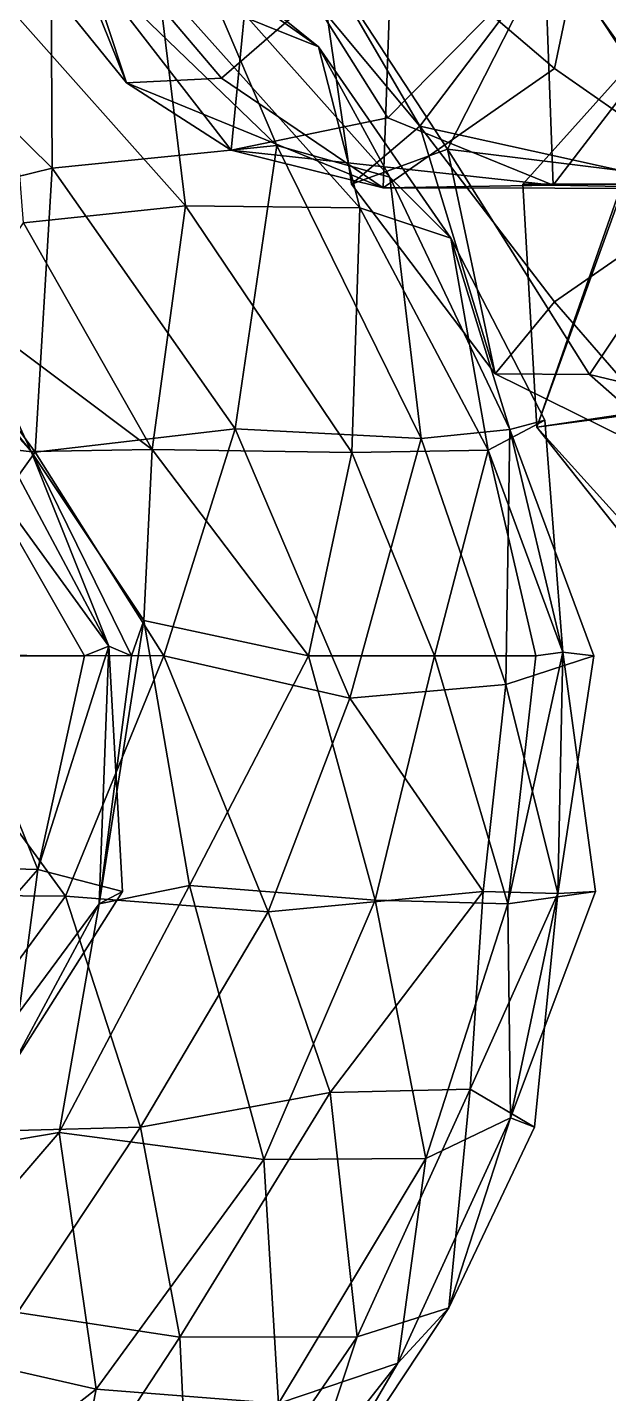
# Model space of a CAD drawing. Extents: x 290034 to 295698, y 4553723 to 4561693.
# Drawn here: x 293471.3 to 293515.3, y 4558975.9 to 4559079.1 of the extents above; entities that cross this region are included whole.
import ezdxf

# ---------------------------------------------------------------- set-up
doc = ezdxf.new("R2010")
doc.units = 0
doc.layers.add('Au_ppm_Pref_-_0_2', color=7, linetype='CONTINUOUS')

msp = doc.modelspace()

# ---------------------------------------------------------------- linework, layer by layer
at = {"layer": 'Au_ppm_Pref_-_0_2'}
for points in [[(293484.3, 4559084.05, 1722.02), (293493.35, 4559077.66, 1728.34), (293477.32, 4559090.56, 1728.2)], [(293481.22, 4559082.55, 1733.17), (293477.32, 4559090.56, 1728.2), (293493.35, 4559077.66, 1728.34)], [(293468.38, 4559087.84, 1829.31), (293478.83, 4559074.94, 1829.31), (293474.04, 4559089.41, 1823.88)], [(293474.04, 4559089.41, 1823.88), (293478.83, 4559074.94, 1829.31), (293486.01, 4559075.29, 1826.04)], [(293474.04, 4559089.41, 1823.88), (293486.01, 4559075.29, 1826.04), (293498.92, 4559086.52, 1825.43)], [(293488.55, 4559088.28, 1840.69), (293486.74, 4559069.86, 1834.74), (293474.54, 4559085.66, 1834.94)], [(293488.55, 4559088.28, 1840.69), (293498.61, 4559072.31, 1839.51), (293486.74, 4559069.86, 1834.74)], [(293488.55, 4559088.28, 1840.69), (293510.47, 4559084.37, 1841.48), (293498.61, 4559072.31, 1839.51)], [(293468.38, 4559087.84, 1829.31), (293474.54, 4559085.66, 1834.94), (293478.83, 4559074.94, 1829.31)], [(293498.92, 4559086.52, 1825.43), (293511.21, 4559076.03, 1826.29), (293513.7, 4559087.94, 1827.19)], [(293510.88, 4559085.19, 1888.61), (293523.57, 4559067.42, 1886.8), (293537.09, 4559087.54, 1888.32)], [(293513.7, 4559087.94, 1827.19), (293511.21, 4559076.03, 1826.29), (293524.21, 4559066.95, 1829.18)], [(293525.2, 4559085.1, 1829.31), (293513.7, 4559087.94, 1827.19), (293524.21, 4559066.95, 1829.18)], [(293473.22, 4559068.5, 1709.83), (293473.12, 4559086.69, 1716.05), (293457.36, 4559084.12, 1710.82)], [(293473.22, 4559068.5, 1709.83), (293490.2, 4559070.21, 1715.45), (293473.12, 4559086.69, 1716.05)], [(293473.12, 4559086.69, 1716.05), (293490.2, 4559070.21, 1715.45), (293484.3, 4559084.05, 1722.02)], [(293498.92, 4559086.52, 1825.43), (293486.01, 4559075.29, 1826.04), (293498.24, 4559067.01, 1829.32)], [(293493.31, 4559084.93, 1893.41), (293488.63, 4559086.52, 1899.82), (293501.02, 4559071.67, 1897.98)], [(293501.02, 4559071.67, 1897.98), (293488.63, 4559086.52, 1899.82), (293511.2, 4559085.12, 1900.57)], [(293498.92, 4559086.52, 1825.43), (293498.24, 4559067.01, 1829.32), (293511.21, 4559076.03, 1826.29)], [(293474.54, 4559085.66, 1834.94), (293486.74, 4559069.86, 1834.74), (293478.83, 4559074.94, 1829.31)], [(293493.31, 4559084.93, 1893.41), (293503.11, 4559069.93, 1890.26), (293510.88, 4559085.19, 1888.61)], [(293511.2, 4559085.12, 1900.57), (293523.3, 4559066.76, 1898.84), (293501.02, 4559071.67, 1897.98)], [(293523.57, 4559067.42, 1886.8), (293510.88, 4559085.19, 1888.61), (293503.11, 4559069.93, 1890.26)], [(293510.47, 4559084.37, 1841.48), (293525.1, 4559085.48, 1835.06), (293511.09, 4559067.2, 1835.26)], [(293525.1, 4559085.48, 1835.06), (293524.21, 4559066.95, 1829.18), (293511.09, 4559067.2, 1835.26)], [(293523.3, 4559066.76, 1898.84), (293511.2, 4559085.12, 1900.57), (293533.75, 4559082.48, 1898.46)], [(293457.36, 4559084.12, 1710.82), (293458.82, 4559064.96, 1706.3), (293473.22, 4559068.5, 1709.83)], [(293484.3, 4559084.05, 1722.02), (293490.2, 4559070.21, 1715.45), (293498.74, 4559067.82, 1722.42)], [(293484.3, 4559084.05, 1722.02), (293498.74, 4559067.82, 1722.42), (293493.35, 4559077.66, 1728.34)], [(293495.85, 4559067.28, 1894.64), (293493.31, 4559084.93, 1893.41), (293501.02, 4559071.67, 1897.98)], [(293503.11, 4559069.93, 1890.26), (293493.31, 4559084.93, 1893.41), (293495.85, 4559067.28, 1894.64)], [(293510.47, 4559084.37, 1841.48), (293511.09, 4559067.2, 1835.26), (293498.61, 4559072.31, 1839.51)], [(293469.76, 4559080.86, 1738.79), (293481.22, 4559082.55, 1733.17), (293483.3, 4559065.66, 1739.77)], [(293481.22, 4559082.55, 1733.17), (293496.48, 4559065.49, 1733.63), (293483.3, 4559065.66, 1739.77)], [(293493.35, 4559077.66, 1728.34), (293496.48, 4559065.49, 1733.63), (293481.22, 4559082.55, 1733.17)], [(293471.05, 4559064.36, 1744.07), (293469.76, 4559080.86, 1738.79), (293483.3, 4559065.66, 1739.77)], [(293493.35, 4559077.66, 1728.34), (293498.74, 4559067.82, 1722.42), (293503.37, 4559063.2, 1728.34)], [(293503.37, 4559063.2, 1728.34), (293496.48, 4559065.49, 1733.63), (293493.35, 4559077.66, 1728.34)], [(293511.21, 4559076.03, 1826.29), (293498.24, 4559067.01, 1829.32), (293524.21, 4559066.95, 1829.18)], [(293508.8, 4559067.28, 1769.92), (293517.2, 4559076.62, 1769.92), (293516.5, 4559067.28, 1775.07)], [(293517.2, 4559076.62, 1769.92), (293508.8, 4559067.28, 1769.92), (293516.29, 4559067.28, 1766.37)], [(293486.01, 4559075.29, 1826.04), (293478.83, 4559074.94, 1829.31), (293498.24, 4559067.01, 1829.32)], [(293478.83, 4559074.94, 1829.31), (293486.74, 4559069.86, 1834.74), (293498.24, 4559067.01, 1829.32)], [(293486.74, 4559069.86, 1834.74), (293498.61, 4559072.31, 1839.51), (293511.09, 4559067.2, 1835.26)], [(293506.72, 4559052.95, 1894.64), (293495.85, 4559067.28, 1894.64), (293501.02, 4559071.67, 1897.98)], [(293506.72, 4559052.95, 1894.64), (293501.02, 4559071.67, 1897.98), (293511.21, 4559058.4, 1897.6)], [(293511.21, 4559058.4, 1897.6), (293501.02, 4559071.67, 1897.98), (293523.3, 4559066.76, 1898.84)], [(293487.05, 4559048.79, 1709.97), (293490.2, 4559070.21, 1715.45), (293473.22, 4559068.5, 1709.83)], [(293486.74, 4559069.86, 1834.74), (293511.09, 4559067.2, 1835.26), (293498.24, 4559067.01, 1829.32)], [(293487.05, 4559048.79, 1709.97), (293501.11, 4559048.07, 1715.57), (293490.2, 4559070.21, 1715.45)], [(293501.11, 4559048.07, 1715.57), (293498.74, 4559067.82, 1722.42), (293490.2, 4559070.21, 1715.45)], [(293503.11, 4559069.93, 1890.26), (293495.85, 4559067.28, 1894.64), (293506.72, 4559052.95, 1894.64)], [(293503.11, 4559069.93, 1890.26), (293513.85, 4559052.91, 1889.91), (293523.57, 4559067.42, 1886.8)], [(293513.85, 4559052.91, 1889.91), (293503.11, 4559069.93, 1890.26), (293506.72, 4559052.95, 1894.64)], [(293458.82, 4559064.96, 1706.3), (293471.92, 4559047.02, 1706.1), (293473.22, 4559068.5, 1709.83)], [(293471.92, 4559047.02, 1706.1), (293487.05, 4559048.79, 1709.97), (293473.22, 4559068.5, 1709.83)], [(293501.11, 4559048.07, 1715.57), (293507.82, 4559048.74, 1722.02), (293498.74, 4559067.82, 1722.42)], [(293507.82, 4559048.74, 1722.02), (293503.37, 4559063.2, 1728.34), (293498.74, 4559067.82, 1722.42)], [(293511.09, 4559067.2, 1835.26), (293524.21, 4559066.95, 1829.18), (293498.24, 4559067.01, 1829.32)], [(293508.8, 4559067.28, 1769.92), (293516.5, 4559067.28, 1775.07), (293509.86, 4559048.91, 1769.75)], [(293516.29, 4559067.28, 1766.37), (293508.8, 4559067.28, 1769.92), (293509.86, 4559048.91, 1769.75)], [(293516.5, 4559067.28, 1775.07), (293521.26, 4559050.61, 1776.96), (293509.86, 4559048.91, 1769.75)], [(293524.79, 4559050.9, 1764.92), (293516.29, 4559067.28, 1766.37), (293509.86, 4559048.91, 1769.75)], [(293523.3, 4559066.76, 1898.84), (293522.84, 4559045, 1895.64), (293511.21, 4559058.4, 1897.6)], [(293513.85, 4559052.91, 1889.91), (293535.95, 4559047.59, 1888.61), (293523.57, 4559067.42, 1886.8)], [(293471.05, 4559064.36, 1744.07), (293483.3, 4559065.66, 1739.77), (293480.77, 4559047.24, 1744.86)], [(293480.77, 4559047.24, 1744.86), (293483.3, 4559065.66, 1739.77), (293495.88, 4559047, 1739.61)], [(293483.3, 4559065.66, 1739.77), (293496.48, 4559065.49, 1733.63), (293495.88, 4559047, 1739.61)], [(293495.88, 4559047, 1739.61), (293496.48, 4559065.49, 1733.63), (293506.19, 4559047.19, 1733.61)], [(293503.37, 4559063.2, 1728.34), (293506.19, 4559047.19, 1733.61), (293496.48, 4559065.49, 1733.63)], [(293448.28, 4559049.69, 1705.12), (293471.92, 4559047.02, 1706.1), (293458.82, 4559064.96, 1706.3)], [(293480.77, 4559047.24, 1744.86), (293466.69, 4559057.78, 1746.16), (293471.05, 4559064.36, 1744.07)], [(293465.7, 4559054.45, 1758.99), (293457.44, 4559062.98, 1751.98), (293471.63, 4559047.09, 1752.05)], [(293457.44, 4559062.98, 1751.98), (293466.69, 4559057.78, 1746.16), (293471.63, 4559047.09, 1752.05)], [(293507.82, 4559048.74, 1722.02), (293510.48, 4559049.46, 1728.34), (293503.37, 4559063.2, 1728.34)], [(293503.37, 4559063.2, 1728.34), (293510.48, 4559049.46, 1728.34), (293506.19, 4559047.19, 1733.61)], [(293511.21, 4559058.4, 1897.6), (293522.84, 4559045, 1895.64), (293506.72, 4559052.95, 1894.64)], [(293471.63, 4559047.09, 1752.05), (293466.69, 4559057.78, 1746.16), (293480.77, 4559047.24, 1744.86)], [(293466.8, 4559047.11, 1763.12), (293465.7, 4559054.45, 1758.99), (293477.51, 4559032.37, 1758.38)], [(293477.51, 4559032.37, 1758.38), (293465.7, 4559054.45, 1758.99), (293471.63, 4559047.09, 1752.05)], [(293513.85, 4559052.91, 1889.91), (293506.72, 4559052.95, 1894.64), (293522.84, 4559045, 1895.64)], [(293522.84, 4559045, 1895.64), (293535.95, 4559047.59, 1888.61), (293513.85, 4559052.91, 1889.91)], [(293524.79, 4559050.9, 1764.92), (293509.86, 4559048.91, 1769.75), (293523.82, 4559031.34, 1770.01)], [(293517.47, 4559040.5, 1775.86), (293509.86, 4559048.91, 1769.75), (293521.26, 4559050.61, 1776.96)], [(293448.28, 4559049.69, 1705.12), (293460.95, 4559031.7, 1705.11), (293471.92, 4559047.02, 1706.1)], [(293510.48, 4559049.46, 1728.34), (293511.84, 4559031.91, 1728.45), (293506.19, 4559047.19, 1733.61)], [(293507.82, 4559048.74, 1722.02), (293511.84, 4559031.91, 1728.45), (293510.48, 4559049.46, 1728.34)], [(293509.86, 4559048.91, 1769.75), (293517.47, 4559040.5, 1775.86), (293523.82, 4559031.34, 1770.01)], [(293471.92, 4559047.02, 1706.1), (293481.67, 4559031.65, 1706.63), (293487.05, 4559048.79, 1709.97)], [(293481.67, 4559031.65, 1706.63), (293495.73, 4559028.44, 1711.18), (293487.05, 4559048.79, 1709.97)], [(293487.05, 4559048.79, 1709.97), (293495.73, 4559028.44, 1711.18), (293501.11, 4559048.07, 1715.57)], [(293495.73, 4559028.44, 1711.18), (293507.51, 4559029.47, 1716.88), (293501.11, 4559048.07, 1715.57)], [(293501.11, 4559048.07, 1715.57), (293507.51, 4559029.47, 1716.88), (293507.82, 4559048.74, 1722.02)], [(293507.51, 4559029.47, 1716.88), (293514.18, 4559031.65, 1722.4), (293507.82, 4559048.74, 1722.02)], [(293507.82, 4559048.74, 1722.02), (293514.18, 4559031.65, 1722.4), (293511.84, 4559031.91, 1728.45)], [(293460.95, 4559031.7, 1705.11), (293481.67, 4559031.65, 1706.63), (293471.92, 4559047.02, 1706.1)], [(293465.58, 4559031.65, 1768.91), (293466.8, 4559047.11, 1763.12), (293475.65, 4559031.65, 1763.98)], [(293475.65, 4559031.65, 1763.98), (293466.8, 4559047.11, 1763.12), (293477.51, 4559032.37, 1758.38)], [(293471.63, 4559047.09, 1752.05), (293480.77, 4559047.24, 1744.86), (293480.14, 4559034.32, 1747.06)], [(293479.21, 4559031.65, 1752.1), (293477.51, 4559032.37, 1758.38), (293471.63, 4559047.09, 1752.05)], [(293471.63, 4559047.09, 1752.05), (293480.14, 4559034.32, 1747.06), (293479.21, 4559031.65, 1752.1)], [(293492.6, 4559031.65, 1743.33), (293480.14, 4559034.32, 1747.06), (293480.77, 4559047.24, 1744.86)], [(293480.77, 4559047.24, 1744.86), (293495.88, 4559047, 1739.61), (293492.6, 4559031.65, 1743.33)], [(293492.6, 4559031.65, 1743.33), (293495.88, 4559047, 1739.61), (293502.13, 4559031.65, 1738.86)], [(293495.88, 4559047, 1739.61), (293506.19, 4559047.19, 1733.61), (293502.13, 4559031.65, 1738.86)], [(293502.13, 4559031.65, 1738.86), (293506.19, 4559047.19, 1733.61), (293509.78, 4559031.65, 1734.28)], [(293509.78, 4559031.65, 1734.28), (293506.19, 4559047.19, 1733.61), (293511.84, 4559031.91, 1728.45)], [(293483.61, 4559014.27, 1745.96), (293476.78, 4559012.9, 1752.93), (293480.14, 4559034.32, 1747.06)], [(293476.78, 4559012.9, 1752.93), (293479.21, 4559031.65, 1752.1), (293480.14, 4559034.32, 1747.06)], [(293483.61, 4559014.27, 1745.96), (293480.14, 4559034.32, 1747.06), (293492.6, 4559031.65, 1743.33)], [(293448.23, 4559013.68, 1705.33), (293474.23, 4559013.48, 1706.13), (293460.95, 4559031.7, 1705.11)], [(293459.51, 4559015.85, 1769.44), (293465.58, 4559031.65, 1768.91), (293472.14, 4559015.5, 1763.48)], [(293460.95, 4559031.7, 1705.11), (293474.23, 4559013.48, 1706.13), (293481.67, 4559031.65, 1706.63)], [(293465.58, 4559031.65, 1768.91), (293475.65, 4559031.65, 1763.98), (293472.14, 4559015.5, 1763.48)], [(293472.14, 4559015.5, 1763.48), (293475.65, 4559031.65, 1763.98), (293477.51, 4559032.37, 1758.38)], [(293472.14, 4559015.5, 1763.48), (293477.51, 4559032.37, 1758.38), (293478.54, 4559013.83, 1758.04)], [(293489.56, 4559012.29, 1709.25), (293481.67, 4559031.65, 1706.63), (293474.23, 4559013.48, 1706.13)], [(293478.54, 4559013.83, 1758.04), (293477.51, 4559032.37, 1758.38), (293476.78, 4559012.9, 1752.93)], [(293477.51, 4559032.37, 1758.38), (293479.21, 4559031.65, 1752.1), (293476.78, 4559012.9, 1752.93)], [(293495.73, 4559028.44, 1711.18), (293481.67, 4559031.65, 1706.63), (293489.56, 4559012.29, 1709.25)], [(293483.61, 4559014.27, 1745.96), (293492.6, 4559031.65, 1743.33), (293497.64, 4559013.18, 1739.89)], [(293492.6, 4559031.65, 1743.33), (293502.13, 4559031.65, 1738.86), (293497.64, 4559013.18, 1739.89)], [(293497.64, 4559013.18, 1739.89), (293502.13, 4559031.65, 1738.86), (293507.68, 4559012.9, 1734.05)], [(293502.13, 4559031.65, 1738.86), (293509.78, 4559031.65, 1734.28), (293507.68, 4559012.9, 1734.05)], [(293507.51, 4559029.47, 1716.88), (293511.45, 4559013.67, 1722.4), (293514.18, 4559031.65, 1722.4)], [(293507.68, 4559012.9, 1734.05), (293509.78, 4559031.65, 1734.28), (293511.84, 4559031.91, 1728.45)], [(293507.68, 4559012.9, 1734.05), (293511.84, 4559031.91, 1728.45), (293514.31, 4559013.83, 1728.34)], [(293514.18, 4559031.65, 1722.4), (293511.45, 4559013.67, 1722.4), (293511.84, 4559031.91, 1728.45)], [(293514.31, 4559013.83, 1728.34), (293511.84, 4559031.91, 1728.45), (293511.45, 4559013.67, 1722.4)], [(293495.73, 4559028.44, 1711.18), (293505.81, 4559013.83, 1715.26), (293507.51, 4559029.47, 1716.88)], [(293507.51, 4559029.47, 1716.88), (293505.81, 4559013.83, 1715.26), (293511.45, 4559013.67, 1722.4)], [(293495.73, 4559028.44, 1711.18), (293489.56, 4559012.29, 1709.25), (293505.81, 4559013.83, 1715.26)], [(293459.51, 4559015.85, 1769.44), (293472.14, 4559015.5, 1763.48), (293457.64, 4558998.97, 1762.53)], [(293457.64, 4558998.97, 1762.53), (293472.14, 4559015.5, 1763.48), (293470.17, 4559000.59, 1758.04)], [(293472.14, 4559015.5, 1763.48), (293478.54, 4559013.83, 1758.04), (293470.17, 4559000.59, 1758.04)], [(293470.17, 4559000.59, 1758.04), (293478.54, 4559013.83, 1758.04), (293476.78, 4559012.9, 1752.93)], [(293476.78, 4559012.9, 1752.93), (293483.61, 4559014.27, 1745.96), (293473.75, 4558995.62, 1746.26)], [(293489.23, 4558993.58, 1741.01), (293473.75, 4558995.62, 1746.26), (293483.61, 4559014.27, 1745.96)], [(293497.64, 4559013.18, 1739.89), (293489.23, 4558993.58, 1741.01), (293483.61, 4559014.27, 1745.96)], [(293505.81, 4559013.83, 1715.26), (293489.56, 4559012.29, 1709.25), (293494.23, 4558998.63, 1711.93)], [(293494.23, 4558998.63, 1711.93), (293504.83, 4558998.88, 1717.31), (293505.81, 4559013.83, 1715.26)], [(293505.81, 4559013.83, 1715.26), (293504.83, 4558998.88, 1717.31), (293511.45, 4559013.67, 1722.4)], [(293507.68, 4559012.9, 1734.05), (293514.31, 4559013.83, 1728.34), (293507.88, 4558996.71, 1728.68)], [(293507.88, 4558996.71, 1728.68), (293514.31, 4559013.83, 1728.34), (293511.45, 4559013.67, 1722.4)], [(293448.23, 4559013.68, 1705.33), (293461.08, 4558995.52, 1705.52), (293474.23, 4559013.48, 1706.13)], [(293461.08, 4558995.52, 1705.52), (293479.89, 4558996.01, 1707.47), (293474.23, 4559013.48, 1706.13)], [(293462.59, 4558993.73, 1752.71), (293470.17, 4559000.59, 1758.04), (293476.78, 4559012.9, 1752.93)], [(293462.59, 4558993.73, 1752.71), (293476.78, 4559012.9, 1752.93), (293473.75, 4558995.62, 1746.26)], [(293474.23, 4559013.48, 1706.13), (293479.89, 4558996.01, 1707.47), (293489.56, 4559012.29, 1709.25)], [(293501.47, 4558993.65, 1735.08), (293489.23, 4558993.58, 1741.01), (293497.64, 4559013.18, 1739.89)], [(293497.64, 4559013.18, 1739.89), (293507.68, 4559012.9, 1734.05), (293501.47, 4558993.65, 1735.08)], [(293501.47, 4558993.65, 1735.08), (293507.68, 4559012.9, 1734.05), (293507.88, 4558996.71, 1728.68)], [(293504.83, 4558998.88, 1717.31), (293509.69, 4558996.01, 1722.4), (293511.45, 4559013.67, 1722.4)], [(293507.88, 4558996.71, 1728.68), (293511.45, 4559013.67, 1722.4), (293509.69, 4558996.01, 1722.4)], [(293479.89, 4558996.01, 1707.47), (293494.23, 4558998.63, 1711.93), (293489.56, 4559012.29, 1709.25)], [(293482.87, 4558980.15, 1711.04), (293494.23, 4558998.63, 1711.93), (293479.89, 4558996.01, 1707.47)], [(293482.87, 4558980.15, 1711.04), (293496.28, 4558980.18, 1717.19), (293494.23, 4558998.63, 1711.93)], [(293494.23, 4558998.63, 1711.93), (293496.28, 4558980.18, 1717.19), (293504.83, 4558998.88, 1717.31)], [(293496.28, 4558980.18, 1717.19), (293503.21, 4558982.37, 1722.4), (293504.83, 4558998.88, 1717.31)], [(293504.83, 4558998.88, 1717.31), (293503.21, 4558982.37, 1722.4), (293509.69, 4558996.01, 1722.4)], [(293501.47, 4558993.65, 1735.08), (293507.88, 4558996.71, 1728.68), (293499.36, 4558978.17, 1728.31)], [(293503.21, 4558982.37, 1722.4), (293499.36, 4558978.17, 1728.31), (293507.88, 4558996.71, 1728.68)], [(293507.88, 4558996.71, 1728.68), (293509.69, 4558996.01, 1722.4), (293503.21, 4558982.37, 1722.4)], [(293460.24, 4558979.92, 1746.08), (293462.59, 4558993.73, 1752.71), (293473.75, 4558995.62, 1746.26)], [(293460.24, 4558979.92, 1746.08), (293473.75, 4558995.62, 1746.26), (293476.55, 4558976.21, 1740.9)], [(293461.08, 4558995.52, 1705.52), (293470.59, 4558982.02, 1707.19), (293479.89, 4558996.01, 1707.47)], [(293482.87, 4558980.15, 1711.04), (293479.89, 4558996.01, 1707.47), (293470.59, 4558982.02, 1707.19)], [(293473.75, 4558995.62, 1746.26), (293489.23, 4558993.58, 1741.01), (293476.55, 4558976.21, 1740.9)], [(293476.55, 4558976.21, 1740.9), (293489.23, 4558993.58, 1741.01), (293490.34, 4558975.12, 1735.36)], [(293489.23, 4558993.58, 1741.01), (293501.47, 4558993.65, 1735.08), (293490.34, 4558975.12, 1735.36)], [(293490.34, 4558975.12, 1735.36), (293501.47, 4558993.65, 1735.08), (293499.36, 4558978.17, 1728.31)], [(293470.88, 4558961.89, 1710.95), (293482.87, 4558980.15, 1711.04), (293470.59, 4558982.02, 1707.19)], [(293490.79, 4558963.6, 1722.4), (293499.36, 4558978.17, 1728.31), (293503.21, 4558982.37, 1722.4)], [(293496.28, 4558980.18, 1717.19), (293490.79, 4558963.6, 1722.4), (293503.21, 4558982.37, 1722.4)], [(293460.24, 4558979.92, 1746.08), (293476.55, 4558976.21, 1740.9), (293458.99, 4558962.45, 1739.94)], [(293470.88, 4558961.89, 1710.95), (293483.73, 4558961.78, 1717.07), (293482.87, 4558980.15, 1711.04)], [(293482.87, 4558980.15, 1711.04), (293483.73, 4558961.78, 1717.07), (293496.28, 4558980.18, 1717.19)], [(293483.73, 4558961.78, 1717.07), (293490.79, 4558963.6, 1722.4), (293496.28, 4558980.18, 1717.19)], [(293486.15, 4558961.37, 1728.48), (293490.34, 4558975.12, 1735.36), (293499.36, 4558978.17, 1728.31)], [(293486.15, 4558961.37, 1728.48), (293499.36, 4558978.17, 1728.31), (293490.79, 4558963.6, 1722.4)], [(293458.99, 4558962.45, 1739.94), (293476.55, 4558976.21, 1740.9), (293473.05, 4558958.33, 1734.58)], [(293476.55, 4558976.21, 1740.9), (293490.34, 4558975.12, 1735.36), (293473.05, 4558958.33, 1734.58)]]:
    msp.add_3dface(points, dxfattribs=at)

doc.saveas('drawing.dxf')
